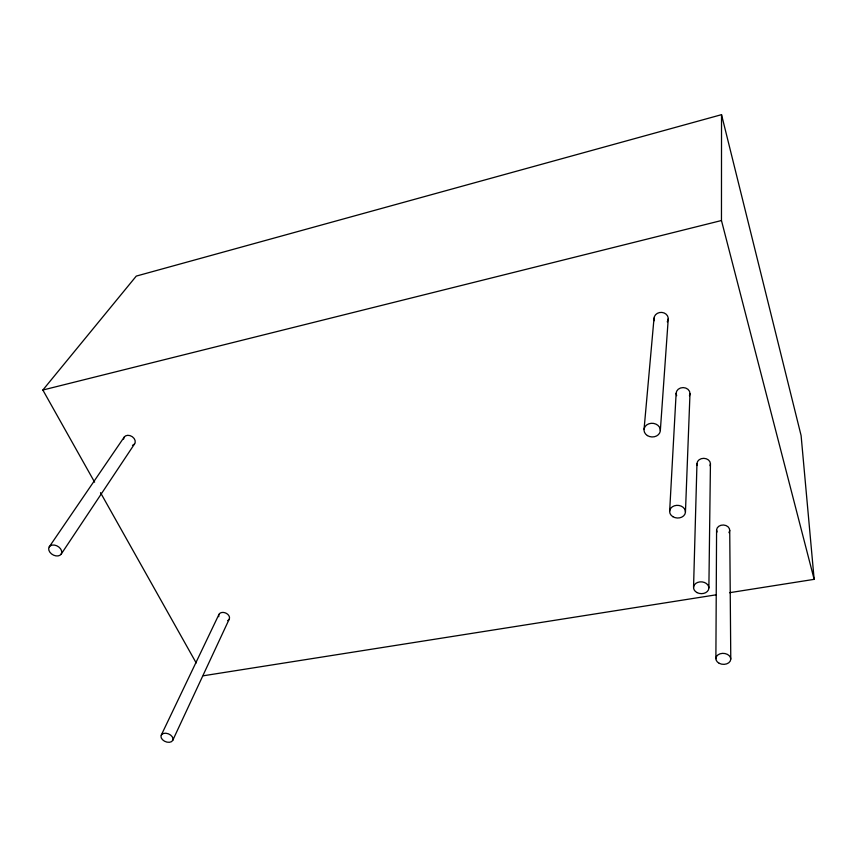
<?xml version="1.0" encoding="UTF-8"?>
<svg xmlns="http://www.w3.org/2000/svg" width="857" height="857" viewBox="0 0 857 857"><rect width="100%" height="100%" fill="white"/><g stroke="black" fill="none" stroke-linecap="round" stroke-linejoin="round"><path stroke-width="1.29" d="M729.543 592.701L814.15 579.343L721.465 220.528L721.53 114.667L136.274 276.093L42.85 390.031L94.613 482.17M715.884 658.722L716.581 530.204M708.878 587.827L710.442 463.787M693.549 587.281L696.966 463.551M685.45 512.122L689.981 393.749M669.649 511.275L676.141 393.234M660.34 430.493L668.246 318.879M644.057 429.303L654.041 318.033M172.707 740.416A6.299 4.178 22.8 0 0 165.819 733.228A6.299 4.178 22.8 0 0 162.466 739.666A6.299 4.178 22.8 0 0 172.707 740.416L229.194 619.204M161.266 735.135L218.985 614.362M61.19 554.115A6.995 4.917 29.5 0 0 54.527 545.106A6.995 4.917 29.5 0 0 49.91 552.262A6.995 4.917 29.5 0 0 61.19 554.115L134.678 443.744M49.213 546.905L124.158 437.156M42.85 390.031L721.465 220.528M203.398 675.766L716.323 594.79M100.515 492.668L196.189 662.943M721.53 114.667L801.102 435.57L814.15 579.343M729.725 530.194L730.775 659.012M123.59 439.095A6.213 4.692 31.2 0 1 132.332 436.738A6.213 4.692 31.2 0 1 132.471 445.351M654.373 320.689A7.124 6.278 -0.3 0 1 661.872 312.419A7.124 6.278 -0.3 0 1 667.249 321.857M676.655 395.688A6.931 5.881 0.5 0 1 683.104 387.589A6.931 5.881 0.5 0 1 689.446 395.784M697.277 465.501A6.749 5.517 1.1 0 1 703.801 458.334A6.749 5.517 1.1 0 1 710.067 465.726M218.792 616.708A5.656 4.071 23.5 0 1 222.027 612.466A5.656 4.071 23.5 0 1 228.712 615.422A5.656 4.071 23.5 0 1 227.673 620.639M717.041 532.015A6.567 5.196 1.6 0 1 723.533 525.009A6.567 5.196 1.6 0 1 728.953 532.679M647.389 435.57A8.163 6.835 3.5 0 0 660.297 430.975A8.163 6.835 3.5 0 0 648.856 423.808A8.163 6.835 3.5 0 0 647.389 435.57M672.841 516.675A7.917 6.342 3.5 0 0 685.407 512.572A7.917 6.342 3.5 0 0 674.395 505.791A7.917 6.342 3.5 0 0 672.841 516.675M697.041 592.594A7.67 5.903 3.6 0 0 708.868 588.245A7.67 5.903 3.6 0 0 697.727 582.396A7.67 5.903 3.6 0 0 697.041 592.594M719.227 663.329A7.456 5.506 3.8 0 0 730.753 659.408A7.456 5.506 3.8 0 0 719.998 653.827A7.456 5.506 3.8 0 0 719.227 663.329"/></g></svg>
